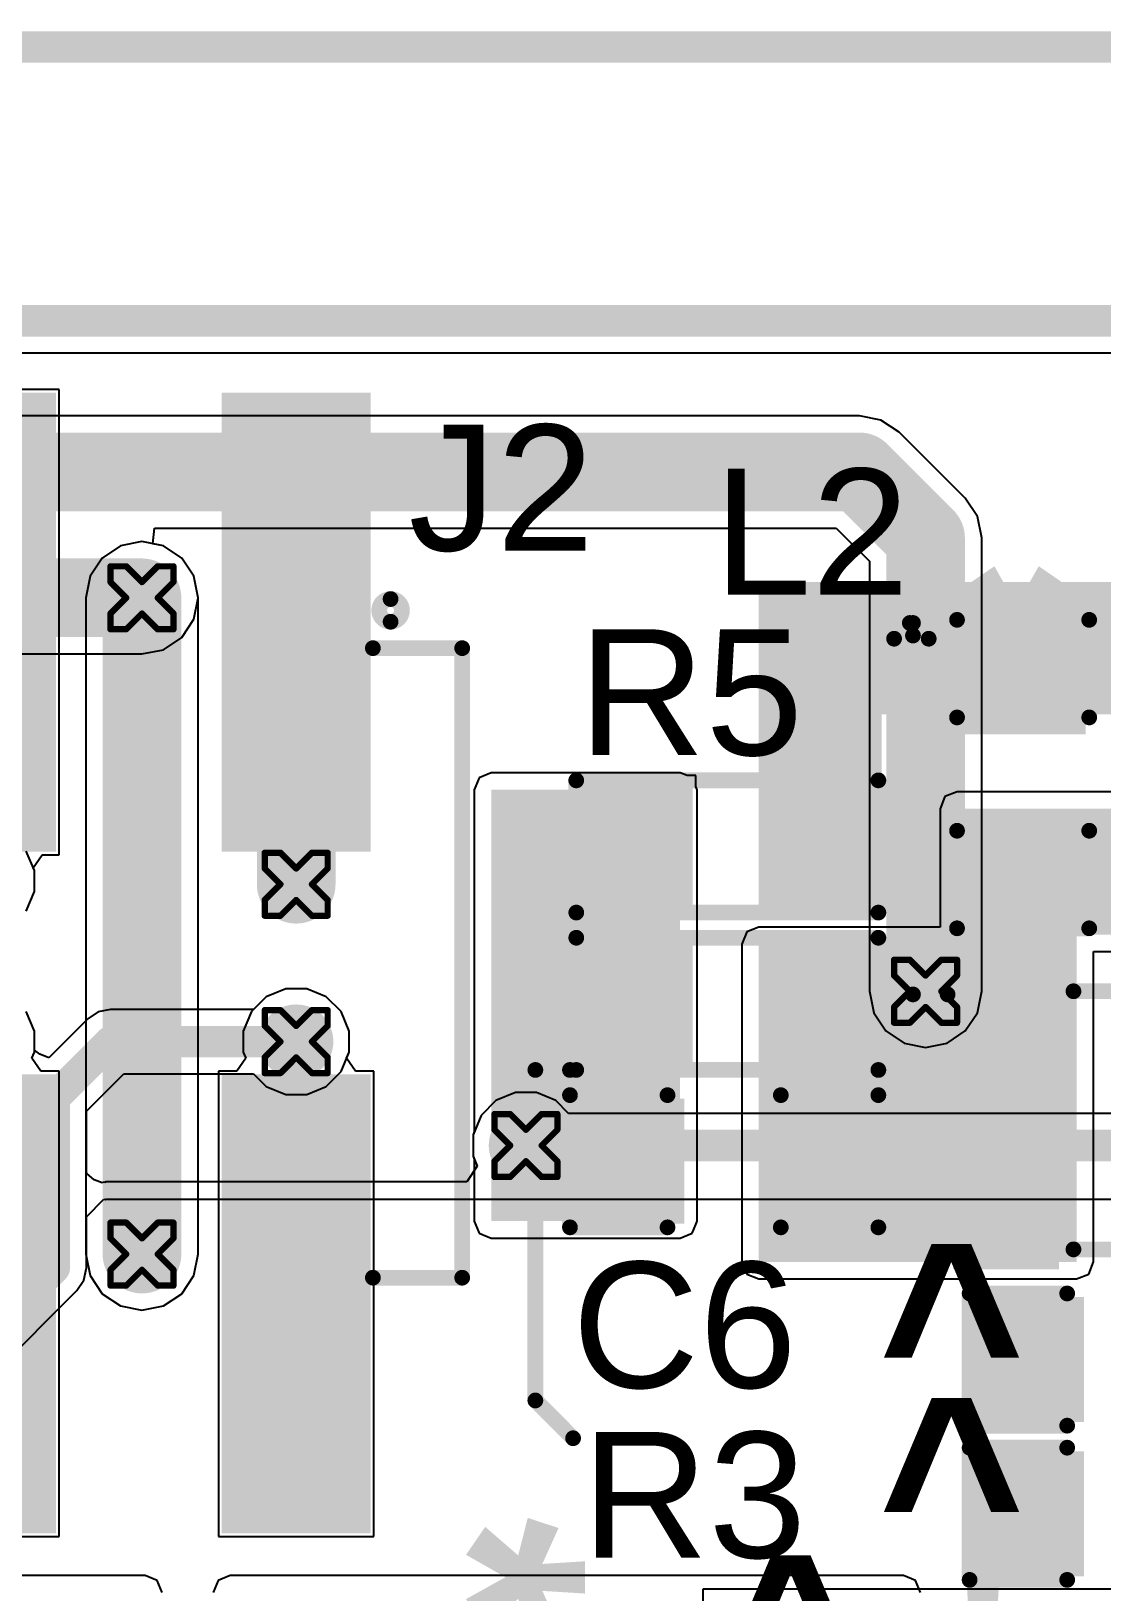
# Model space of a CAD drawing. Header units: inches. Extents: x -0.2 to 17.4, y -0.2 to 2.6.
# Drawn here: x 1.2138 to 1.554, y 0.9392 to 1.435 of the extents above; entities that cross this region are included whole.
import ezdxf

# ---------------------------------------------------------------- set-up
doc = ezdxf.new("R2010")
doc.units = ezdxf.units.IN
doc.header["$MEASUREMENT"] = 0
for name, color, linetype in [('Board_Outline', 216, 'Continuous'), ('Bottom Layer', 5, 'Continuous'), ('Dimensions', 6, 'Continuous'), ('Drill Drawing', 1, 'Continuous'), ('Top Layer', 1, 'Continuous'), ('Top Overlay', 2, 'Continuous'), ('Top Paste', 8, 'Continuous'), ('Top Solder', 216, 'Continuous'), ('Via Holes', 16, 'Continuous')]:
    doc.layers.add(name, color=color, linetype=linetype)
doc.styles.add('Arial', font='', dxfattribs={"height": 0.2})
doc.styles.add('Arial_Bold', font='', dxfattribs={"height": 0.2})
doc.styles.get('Arial').set_extended_font_data('Arial')
doc.styles.get('Arial_Bold').set_extended_font_data('Arial', bold=True)

# ---------------------------------------------------------------- blocks, each defined once
blk = doc.blocks.new('C192300_5')
at = {"layer": 'Top Layer'}
for points in [[(-0.17717, 0.16969), (-0.03937, 0.16969), (-0.03937, 0.13031), (-0.17717, 0.13031)], [(0.03937, 0.16969), (0.17717, 0.16969), (0.17717, 0.13031), (0.03937, 0.13031)], [(-0.17717, 0.06969), (-0.03937, 0.06969), (-0.03937, 0.03031), (-0.17717, 0.03031)], [(0.03937, 0.06969), (0.17717, 0.06969), (0.17717, 0.03031), (0.03937, 0.03031)], [(-0.17717, -0.03031), (-0.03937, -0.03031), (-0.03937, -0.06969), (-0.17717, -0.06969)], [(0.03937, -0.03031), (0.17717, -0.03031), (0.17717, -0.06969), (0.03937, -0.06969)], [(-0.17717, -0.13031), (-0.03937, -0.13031), (-0.03937, -0.16969), (-0.17717, -0.16969)], [(0.03937, -0.13031), (0.17717, -0.13031), (0.17717, -0.16969), (0.03937, -0.16969)]]:
    blk.add_hatch(color=1, dxfattribs=at).paths.add_polyline_path(points)
at = {"layer": 'Top Paste'}
for points in [[(-0.17717, 0.16969), (-0.03937, 0.16969), (-0.03937, 0.13031), (-0.17717, 0.13031)], [(0.03937, 0.16969), (0.17717, 0.16969), (0.17717, 0.13031), (0.03937, 0.13031)], [(-0.17717, 0.06969), (-0.03937, 0.06969), (-0.03937, 0.03031), (-0.17717, 0.03031)], [(0.03937, 0.06969), (0.17717, 0.06969), (0.17717, 0.03031), (0.03937, 0.03031)], [(-0.17717, -0.03031), (-0.03937, -0.03031), (-0.03937, -0.06969), (-0.17717, -0.06969)], [(0.03937, -0.03031), (0.17717, -0.03031), (0.17717, -0.06969), (0.03937, -0.06969)], [(-0.17717, -0.13031), (-0.03937, -0.13031), (-0.03937, -0.16969), (-0.17717, -0.16969)], [(0.03937, -0.13031), (0.17717, -0.13031), (0.17717, -0.16969), (0.03937, -0.16969)]]:
    blk.add_hatch(color=8, dxfattribs=at).paths.add_polyline_path(points)
at = {"layer": 'Top Solder'}
for points in [[(-0.18117, 0.17369), (-0.03537, 0.17369), (-0.03537, 0.12631), (-0.18117, 0.12631)], [(0.03537, 0.17369), (0.18117, 0.17369), (0.18117, 0.12631), (0.03537, 0.12631)], [(-0.18117, 0.07369), (-0.03537, 0.07369), (-0.03537, 0.02631), (-0.18117, 0.02631)], [(0.03537, 0.07369), (0.18117, 0.07369), (0.18117, 0.02631), (0.03537, 0.02631)], [(-0.18117, -0.02631), (-0.03537, -0.02631), (-0.03537, -0.07369), (-0.18117, -0.07369)], [(0.03537, -0.02631), (0.18117, -0.02631), (0.18117, -0.07369), (0.03537, -0.07369)], [(-0.18117, -0.12631), (-0.03537, -0.12631), (-0.03537, -0.17369), (-0.18117, -0.17369)], [(0.03537, -0.12631), (0.18117, -0.12631), (0.18117, -0.17369), (0.03537, -0.17369)]]:
    blk.add_hatch(color=216, dxfattribs=at).paths.add_polyline_path(points)
at = {"layer": 'Top Overlay', "const_width": 0.005}
for points in [[(0.1, 0.20275), (-0.1, 0.20275)], [(-0.1, 0.17437), (-0.1, 0.20275)], [(0.1, 0.17437), (0.1, 0.20275)], [(-0.1, -0.20275), (-0.1, -0.17437)], [(0.1, -0.20275), (0.1, -0.17437)], [(0.1, -0.20275), (-0.1, -0.20275)]]:
    blk.add_lwpolyline(points, dxfattribs=at)
at = {"layer": 'Top Overlay'}
for points, const_width in [([(-0.10125, 0.20275, 1), (-0.09875, 0.20275, 1)], 0.0025), ([(-0.10125, 0.20275, 1), (-0.09875, 0.20275, 1)], 0.0025), ([(0.09875, 0.20275, 1), (0.10125, 0.20275, 1)], 0.0025), ([(0.09875, 0.20275, 1), (0.10125, 0.20275, 1)], 0.0025), ([(-0.10839, 0.18, 1), (-0.11561, 0.18, 1)], 0.005), ([(-0.11686, 0.18, 1), (-0.11436, 0.18, 1)], 0.0025), ([(-0.10964, 0.18, 1), (-0.10714, 0.18, 1)], 0.0025), ([(-0.10125, 0.17437, 1), (-0.09875, 0.17437, 1)], 0.0025), ([(0.09875, 0.17437, 1), (0.10125, 0.17437, 1)], 0.0025), ([(-0.10125, -0.17437, 1), (-0.09875, -0.17437, 1)], 0.0025), ([(0.09875, -0.17437, 1), (0.10125, -0.17437, 1)], 0.0025), ([(-0.10125, -0.20275, 1), (-0.09875, -0.20275, 1)], 0.0025), ([(-0.10125, -0.20275, 1), (-0.09875, -0.20275, 1)], 0.0025), ([(0.09875, -0.20275, 1), (0.10125, -0.20275, 1)], 0.0025), ([(0.09875, -0.20275, 1), (0.10125, -0.20275, 1)], 0.0025)]:
    blk.add_lwpolyline(points, format="xyb", close=True, dxfattribs=dict(at, const_width=const_width))
blk = doc.blocks.new('RES_0603_46')
at = {"layer": 'Top Layer'}
for points in [[(-0.015, 0.0175), (-0.015, -0.0175), (-0.045, -0.0175), (-0.045, 0.0175)], [(0.045, 0.0175), (0.045, -0.0175), (0.015, -0.0175), (0.015, 0.0175)]]:
    blk.add_hatch(color=1, dxfattribs=at).paths.add_polyline_path(points)
at = {"layer": 'Top Paste'}
for points in [[(-0.015, 0.0175), (-0.015, -0.0175), (-0.045, -0.0175), (-0.045, 0.0175)], [(0.045, 0.0175), (0.045, -0.0175), (0.015, -0.0175), (0.015, 0.0175)]]:
    blk.add_hatch(color=8, dxfattribs=at).paths.add_polyline_path(points)
at = {"layer": 'Top Solder'}
for points in [[(-0.011, 0.0215), (-0.011, -0.0215), (-0.049, -0.0215), (-0.049, 0.0215)], [(0.049, 0.0215), (0.049, -0.0215), (0.011, -0.0215), (0.011, 0.0215)]]:
    blk.add_hatch(color=216, dxfattribs=at).paths.add_polyline_path(points)
at = {"layer": 'Top Overlay', "const_width": 0.005}
for points in [[(0.048, 0.021), (-0.048, 0.021)], [(-0.048, 0.021), (-0.048, -0.021)], [(0.048, 0.021), (0.048, -0.021)], [(0.048, -0.021), (-0.048, -0.021)]]:
    blk.add_lwpolyline(points, dxfattribs=at)
at = {"layer": 'Top Overlay', "const_width": 0.0025}
for points in [[(-0.04925, 0.021, 1), (-0.04675, 0.021, 1)], [(-0.04925, 0.021, 1), (-0.04675, 0.021, 1)], [(0.04675, 0.021, 1), (0.04925, 0.021, 1)], [(0.04675, 0.021, 1), (0.04925, 0.021, 1)], [(-0.04925, -0.021, 1), (-0.04675, -0.021, 1)], [(-0.04925, -0.021, 1), (-0.04675, -0.021, 1)], [(0.04675, -0.021, 1), (0.04925, -0.021, 1)], [(0.04675, -0.021, 1), (0.04925, -0.021, 1)]]:
    blk.add_lwpolyline(points, format="xyb", close=True, dxfattribs=at)
blk = doc.blocks.new('RES_0603_48')
at = {"layer": 'Top Layer'}
for points in [[(-0.015, 0.0175), (-0.015, -0.0175), (-0.045, -0.0175), (-0.045, 0.0175)], [(0.045, 0.0175), (0.045, -0.0175), (0.015, -0.0175), (0.015, 0.0175)]]:
    blk.add_hatch(color=1, dxfattribs=at).paths.add_polyline_path(points)
at = {"layer": 'Top Paste'}
for points in [[(-0.015, 0.0175), (-0.015, -0.0175), (-0.045, -0.0175), (-0.045, 0.0175)], [(0.045, 0.0175), (0.045, -0.0175), (0.015, -0.0175), (0.015, 0.0175)]]:
    blk.add_hatch(color=8, dxfattribs=at).paths.add_polyline_path(points)
at = {"layer": 'Top Solder'}
for points in [[(-0.011, 0.0215), (-0.011, -0.0215), (-0.049, -0.0215), (-0.049, 0.0215)], [(0.049, 0.0215), (0.049, -0.0215), (0.011, -0.0215), (0.011, 0.0215)]]:
    blk.add_hatch(color=216, dxfattribs=at).paths.add_polyline_path(points)
at = {"layer": 'Top Overlay', "const_width": 0.005}
for points in [[(-0.048, -0.021), (-0.048, 0.021)], [(-0.048, 0.021), (0.048, 0.021)], [(0.048, -0.021), (0.048, 0.021)], [(-0.048, -0.021), (0.048, -0.021)]]:
    blk.add_lwpolyline(points, dxfattribs=at)
at = {"layer": 'Top Overlay', "const_width": 0.0025}
for points in [[(-0.04925, 0.021, 1), (-0.04675, 0.021, 1)], [(-0.04925, 0.021, 1), (-0.04675, 0.021, 1)], [(0.04675, 0.021, 1), (0.04925, 0.021, 1)], [(0.04675, 0.021, 1), (0.04925, 0.021, 1)], [(-0.04925, -0.021, 1), (-0.04675, -0.021, 1)], [(-0.04925, -0.021, 1), (-0.04675, -0.021, 1)], [(0.04675, -0.021, 1), (0.04925, -0.021, 1)], [(0.04675, -0.021, 1), (0.04925, -0.021, 1)]]:
    blk.add_lwpolyline(points, format="xyb", close=True, dxfattribs=at)
blk = doc.blocks.new('IND_1008__2520_M_______70')
at = {"layer": 'Top Layer'}
for points in [[(-0.0502, 0.04331), (-0.02461, 0.04331), (-0.02461, -0.04331), (-0.0502, -0.04331)], [(0.02461, 0.04331), (0.0502, 0.04331), (0.0502, -0.04331), (0.02461, -0.04331)]]:
    blk.add_hatch(color=1, dxfattribs=at).paths.add_polyline_path(points)
at = {"layer": 'Top Paste'}
for points in [[(-0.0502, 0.04331), (-0.02461, 0.04331), (-0.02461, -0.04331), (-0.0502, -0.04331)], [(0.02461, 0.04331), (0.0502, 0.04331), (0.0502, -0.04331), (0.02461, -0.04331)]]:
    blk.add_hatch(color=8, dxfattribs=at).paths.add_polyline_path(points)
at = {"layer": 'Top Solder'}
for points in [[(-0.0542, 0.04731), (-0.02061, 0.04731), (-0.02061, -0.04731), (-0.0542, -0.04731)], [(0.02061, 0.04731), (0.0542, 0.04731), (0.0542, -0.04731), (0.02061, -0.04731)]]:
    blk.add_hatch(color=216, dxfattribs=at).paths.add_polyline_path(points)
at = {"layer": 'Top Overlay', "const_width": 0.005}
for points in [[(0.016, 0.041), (-0.016, 0.041)], [(0.016, -0.041), (-0.016, -0.041)]]:
    blk.add_lwpolyline(points, dxfattribs=at)
at = {"layer": 'Top Overlay', "const_width": 0.0025}
for points in [[(-0.01725, 0.041, 1), (-0.01475, 0.041, 1)], [(0.01475, 0.041, 1), (0.01725, 0.041, 1)], [(-0.01725, -0.041, 1), (-0.01475, -0.041, 1)], [(0.01475, -0.041, 1), (0.01725, -0.041, 1)]]:
    blk.add_lwpolyline(points, format="xyb", close=True, dxfattribs=at)
blk = doc.blocks.new('C___0603_114')
at = {"layer": 'Top Layer'}
for points in [[(-0.015, 0.0175), (-0.015, -0.0175), (-0.045, -0.0175), (-0.045, 0.0175)], [(0.045, 0.0175), (0.045, -0.0175), (0.015, -0.0175), (0.015, 0.0175)]]:
    blk.add_hatch(color=1, dxfattribs=at).paths.add_polyline_path(points)
at = {"layer": 'Top Paste'}
for points in [[(-0.015, 0.0175), (-0.015, -0.0175), (-0.045, -0.0175), (-0.045, 0.0175)], [(0.045, 0.0175), (0.045, -0.0175), (0.015, -0.0175), (0.015, 0.0175)]]:
    blk.add_hatch(color=8, dxfattribs=at).paths.add_polyline_path(points)
at = {"layer": 'Top Solder'}
for points in [[(-0.01264, 0.01986), (-0.01264, -0.01986), (-0.04736, -0.01986), (-0.04736, 0.01986)], [(0.04736, 0.01986), (0.04736, -0.01986), (0.01264, -0.01986), (0.01264, 0.01986)]]:
    blk.add_hatch(color=216, dxfattribs=at).paths.add_polyline_path(points)
at = {"layer": 'Top Overlay', "const_width": 0.005}
for points in [[(-0.018, 0.021), (-0.049, 0.021)], [(-0.049, -0.021), (-0.049, 0.021)], [(0.049, 0.021), (0.018, 0.021)], [(0.049, -0.021), (0.049, 0.021)], [(-0.018, -0.021), (-0.049, -0.021)], [(0.049, -0.021), (0.018, -0.021)]]:
    blk.add_lwpolyline(points, dxfattribs=at)
at = {"layer": 'Top Overlay', "const_width": 0.0025}
for points in [[(-0.05025, 0.021, 1), (-0.04775, 0.021, 1)], [(-0.05025, 0.021, 1), (-0.04775, 0.021, 1)], [(-0.01925, 0.021, 1), (-0.01675, 0.021, 1)], [(0.01675, 0.021, 1), (0.01925, 0.021, 1)], [(0.04775, 0.021, 1), (0.05025, 0.021, 1)], [(0.04775, 0.021, 1), (0.05025, 0.021, 1)], [(-0.05025, -0.021, 1), (-0.04775, -0.021, 1)], [(-0.05025, -0.021, 1), (-0.04775, -0.021, 1)], [(-0.01925, -0.021, 1), (-0.01675, -0.021, 1)], [(0.01675, -0.021, 1), (0.01925, -0.021, 1)], [(0.04775, -0.021, 1), (0.05025, -0.021, 1)], [(0.04775, -0.021, 1), (0.05025, -0.021, 1)]]:
    blk.add_lwpolyline(points, format="xyb", close=True, dxfattribs=at)
blk = doc.blocks.new('C___0603_116')
at = {"layer": 'Top Layer'}
for points in [[(-0.015, 0.0175), (-0.015, -0.0175), (-0.045, -0.0175), (-0.045, 0.0175)], [(0.045, 0.0175), (0.045, -0.0175), (0.015, -0.0175), (0.015, 0.0175)]]:
    blk.add_hatch(color=1, dxfattribs=at).paths.add_polyline_path(points)
at = {"layer": 'Top Paste'}
for points in [[(-0.015, 0.0175), (-0.015, -0.0175), (-0.045, -0.0175), (-0.045, 0.0175)], [(0.045, 0.0175), (0.045, -0.0175), (0.015, -0.0175), (0.015, 0.0175)]]:
    blk.add_hatch(color=8, dxfattribs=at).paths.add_polyline_path(points)
at = {"layer": 'Top Solder'}
for points in [[(-0.01264, 0.01986), (-0.01264, -0.01986), (-0.04736, -0.01986), (-0.04736, 0.01986)], [(0.04736, 0.01986), (0.04736, -0.01986), (0.01264, -0.01986), (0.01264, 0.01986)]]:
    blk.add_hatch(color=216, dxfattribs=at).paths.add_polyline_path(points)
at = {"layer": 'Top Overlay', "const_width": 0.005}
for points in [[(-0.049, 0.021), (-0.018, 0.021)], [(-0.049, -0.021), (-0.049, 0.021)], [(0.018, 0.021), (0.049, 0.021)], [(0.049, -0.021), (0.049, 0.021)], [(-0.049, -0.021), (-0.018, -0.021)], [(0.018, -0.021), (0.049, -0.021)]]:
    blk.add_lwpolyline(points, dxfattribs=at)
at = {"layer": 'Top Overlay', "const_width": 0.0025}
for points in [[(-0.05025, 0.021, 1), (-0.04775, 0.021, 1)], [(-0.05025, 0.021, 1), (-0.04775, 0.021, 1)], [(-0.01925, 0.021, 1), (-0.01675, 0.021, 1)], [(0.01675, 0.021, 1), (0.01925, 0.021, 1)], [(0.04775, 0.021, 1), (0.05025, 0.021, 1)], [(0.04775, 0.021, 1), (0.05025, 0.021, 1)], [(-0.05025, -0.021, 1), (-0.04775, -0.021, 1)], [(-0.05025, -0.021, 1), (-0.04775, -0.021, 1)], [(-0.01925, -0.021, 1), (-0.01675, -0.021, 1)], [(0.01675, -0.021, 1), (0.01925, -0.021, 1)], [(0.04775, -0.021, 1), (0.05025, -0.021, 1)], [(0.04775, -0.021, 1), (0.05025, -0.021, 1)]]:
    blk.add_lwpolyline(points, format="xyb", close=True, dxfattribs=at)
blk = doc.blocks.new('C___0603_120')
at = {"layer": 'Top Layer'}
for points in [[(-0.015, 0.0175), (-0.015, -0.0175), (-0.045, -0.0175), (-0.045, 0.0175)], [(0.045, 0.0175), (0.045, -0.0175), (0.015, -0.0175), (0.015, 0.0175)]]:
    blk.add_hatch(color=1, dxfattribs=at).paths.add_polyline_path(points)
at = {"layer": 'Top Paste'}
for points in [[(-0.015, 0.0175), (-0.015, -0.0175), (-0.045, -0.0175), (-0.045, 0.0175)], [(0.045, 0.0175), (0.045, -0.0175), (0.015, -0.0175), (0.015, 0.0175)]]:
    blk.add_hatch(color=8, dxfattribs=at).paths.add_polyline_path(points)
at = {"layer": 'Top Solder'}
for points in [[(-0.01264, 0.01986), (-0.01264, -0.01986), (-0.04736, -0.01986), (-0.04736, 0.01986)], [(0.04736, 0.01986), (0.04736, -0.01986), (0.01264, -0.01986), (0.01264, 0.01986)]]:
    blk.add_hatch(color=216, dxfattribs=at).paths.add_polyline_path(points)
at = {"layer": 'Top Overlay', "const_width": 0.005}
for points in [[(-0.049, 0.021), (-0.018, 0.021)], [(-0.049, -0.021), (-0.049, 0.021)], [(0.018, 0.021), (0.049, 0.021)], [(0.049, -0.021), (0.049, 0.021)], [(-0.049, -0.021), (-0.018, -0.021)], [(0.018, -0.021), (0.049, -0.021)]]:
    blk.add_lwpolyline(points, dxfattribs=at)
at = {"layer": 'Top Overlay', "const_width": 0.0025}
for points in [[(-0.05025, 0.021, 1), (-0.04775, 0.021, 1)], [(-0.05025, 0.021, 1), (-0.04775, 0.021, 1)], [(-0.01925, 0.021, 1), (-0.01675, 0.021, 1)], [(0.01675, 0.021, 1), (0.01925, 0.021, 1)], [(0.04775, 0.021, 1), (0.05025, 0.021, 1)], [(0.04775, 0.021, 1), (0.05025, 0.021, 1)], [(-0.05025, -0.021, 1), (-0.04775, -0.021, 1)], [(-0.05025, -0.021, 1), (-0.04775, -0.021, 1)], [(-0.01925, -0.021, 1), (-0.01675, -0.021, 1)], [(0.01675, -0.021, 1), (0.01925, -0.021, 1)], [(0.04775, -0.021, 1), (0.05025, -0.021, 1)], [(0.04775, -0.021, 1), (0.05025, -0.021, 1)]]:
    blk.add_lwpolyline(points, format="xyb", close=True, dxfattribs=at)
blk = doc.blocks.new('C___0603_121')
at = {"layer": 'Top Layer'}
for points in [[(-0.015, 0.0175), (-0.015, -0.0175), (-0.045, -0.0175), (-0.045, 0.0175)], [(0.045, 0.0175), (0.045, -0.0175), (0.015, -0.0175), (0.015, 0.0175)]]:
    blk.add_hatch(color=1, dxfattribs=at).paths.add_polyline_path(points)
at = {"layer": 'Top Paste'}
for points in [[(-0.015, 0.0175), (-0.015, -0.0175), (-0.045, -0.0175), (-0.045, 0.0175)], [(0.045, 0.0175), (0.045, -0.0175), (0.015, -0.0175), (0.015, 0.0175)]]:
    blk.add_hatch(color=8, dxfattribs=at).paths.add_polyline_path(points)
at = {"layer": 'Top Solder'}
for points in [[(-0.01264, 0.01986), (-0.01264, -0.01986), (-0.04736, -0.01986), (-0.04736, 0.01986)], [(0.04736, 0.01986), (0.04736, -0.01986), (0.01264, -0.01986), (0.01264, 0.01986)]]:
    blk.add_hatch(color=216, dxfattribs=at).paths.add_polyline_path(points)
at = {"layer": 'Top Overlay', "const_width": 0.005}
for points in [[(-0.049, 0.021), (-0.018, 0.021)], [(-0.049, -0.021), (-0.049, 0.021)], [(0.018, 0.021), (0.049, 0.021)], [(0.049, -0.021), (0.049, 0.021)], [(-0.049, -0.021), (-0.018, -0.021)], [(0.018, -0.021), (0.049, -0.021)]]:
    blk.add_lwpolyline(points, dxfattribs=at)
at = {"layer": 'Top Overlay', "const_width": 0.0025}
for points in [[(-0.05025, 0.021, 1), (-0.04775, 0.021, 1)], [(-0.05025, 0.021, 1), (-0.04775, 0.021, 1)], [(-0.01925, 0.021, 1), (-0.01675, 0.021, 1)], [(0.01675, 0.021, 1), (0.01925, 0.021, 1)], [(0.04775, 0.021, 1), (0.05025, 0.021, 1)], [(0.04775, 0.021, 1), (0.05025, 0.021, 1)], [(-0.05025, -0.021, 1), (-0.04775, -0.021, 1)], [(-0.05025, -0.021, 1), (-0.04775, -0.021, 1)], [(-0.01925, -0.021, 1), (-0.01675, -0.021, 1)], [(0.01675, -0.021, 1), (0.01925, -0.021, 1)], [(0.04775, -0.021, 1), (0.05025, -0.021, 1)], [(0.04775, -0.021, 1), (0.05025, -0.021, 1)]]:
    blk.add_lwpolyline(points, format="xyb", close=True, dxfattribs=at)

msp = doc.modelspace()

# ---------------------------------------------------------------- hatches: boundary and pattern name
at = {"layer": 'Bottom Layer'}
h = msp.add_hatch(color=5, dxfattribs=at)
edge = h.paths.add_edge_path()
edge.add_arc((1.249, 1.255), 0.01181, 0, 360)
h = msp.add_hatch(color=5, dxfattribs=at)
edge = h.paths.add_edge_path()
edge.add_arc((1.298, 1.164), 0.01181, 0, 360)
h = msp.add_hatch(color=5, dxfattribs=at)
edge = h.paths.add_edge_path()
edge.add_arc((1.498, 1.13), 0.01181, 0, 360)
h = msp.add_hatch(color=5, dxfattribs=at)
edge = h.paths.add_edge_path()
edge.add_arc((1.298, 1.114), 0.01181, 0, 360)
h = msp.add_hatch(color=5, dxfattribs=at)
edge = h.paths.add_edge_path()
edge.add_arc((1.371, 1.081), 0.01181, 0, 360)
h = msp.add_hatch(color=5, dxfattribs=at)
edge = h.paths.add_edge_path()
edge.add_arc((1.249, 1.0465), 0.01181, 0, 360)
at = {"layer": 'Top Layer'}
h = msp.add_hatch(color=1, dxfattribs=at)
edge = h.paths.add_edge_path()
edge.add_arc((1.249, 1.255), 0.01181, 0, 360)
for points in [[(1.445, 1.218), (1.661, 1.218), (1.661, 1.26), (1.445, 1.26)], [(1.445, 1.154), (1.484, 1.154), (1.484, 1.243), (1.445, 1.243)], [(1.42, 1.057), (1.42, 1.194), (1.36, 1.194), (1.36, 1.057)], [(1.508, 1.148), (1.605, 1.148), (1.605, 1.188), (1.508, 1.188)], [(1.508, 1.044), (1.546, 1.044), (1.546, 1.188), (1.508, 1.188)], [(1.445, 1.044), (1.546, 1.044), (1.546, 1.145), (1.445, 1.145)]]:
    msp.add_hatch(color=1, dxfattribs=at).paths.add_polyline_path(points)
h = msp.add_hatch(color=1, dxfattribs=at)
edge = h.paths.add_edge_path()
edge.add_arc((1.298, 1.164), 0.01181, 0, 360)
h = msp.add_hatch(color=1, dxfattribs=at)
edge = h.paths.add_edge_path()
edge.add_arc((1.498, 1.13), 0.01181, 0, 360)
h = msp.add_hatch(color=1, dxfattribs=at)
edge = h.paths.add_edge_path()
edge.add_arc((1.298, 1.114), 0.01181, 0, 360)
h = msp.add_hatch(color=1, dxfattribs=at)
edge = h.paths.add_edge_path()
edge.add_arc((1.371, 1.081), 0.01181, 0, 360)
h = msp.add_hatch(color=1, dxfattribs=at)
edge = h.paths.add_edge_path()
edge.add_arc((1.249, 1.0465), 0.01181, 0, 360)
at = {"layer": 'Via Holes'}
h = msp.add_hatch(color=7, dxfattribs=at)
edge = h.paths.add_edge_path()
edge.add_arc((1.249, 1.255), 0.00591, 0, 360)
h = msp.add_hatch(color=7, dxfattribs=at)
edge = h.paths.add_edge_path()
edge.add_arc((1.298, 1.164), 0.00591, 0, 360)
h = msp.add_hatch(color=7, dxfattribs=at)
edge = h.paths.add_edge_path()
edge.add_arc((1.498, 1.13), 0.00591, 0, 360)
h = msp.add_hatch(color=7, dxfattribs=at)
edge = h.paths.add_edge_path()
edge.add_arc((1.298, 1.114), 0.00591, 0, 360)
h = msp.add_hatch(color=7, dxfattribs=at)
edge = h.paths.add_edge_path()
edge.add_arc((1.371, 1.081), 0.00591, 0, 360)
h = msp.add_hatch(color=7, dxfattribs=at)
edge = h.paths.add_edge_path()
edge.add_arc((1.249, 1.0465), 0.00591, 0, 360)

# ---------------------------------------------------------------- linework, layer by layer
at = {"layer": 'Board_Outline', "const_width": 0.01}
msp.add_lwpolyline([(-0.057, 1.343), (1.986, 1.343)], dxfattribs=at)
at = {"layer": 'Bottom Layer'}
for p, q in [((-0.0468, 1.3328), (1.89207, 1.3328)), ((1.477, 1.31284), (0.609, 1.31284)), ((1.48383, 1.31148), (1.477, 1.31284)), ((1.48962, 1.30762), (1.48383, 1.31148)), ((1.51062, 1.28662), (1.48962, 1.30762)), ((1.51448, 1.28083), (1.51062, 1.28662)), ((1.51062, 1.28662), (1.51062, 1.28662)), ((1.51584, 1.274), (1.51448, 1.28083)), ((1.25245, 1.27216), (1.25294, 1.27716)), ((1.25294, 1.27716), (1.46961, 1.27716)), ((1.46961, 1.27716), (1.48016, 1.26661)), ((1.25583, 1.27148), (1.25245, 1.27216)), ((1.26162, 1.26762), (1.25583, 1.27148)), ((1.51584, 1.13), (1.51584, 1.274)), ((1.26548, 1.26183), (1.26162, 1.26762)), ((1.48016, 1.26661), (1.48016, 1.13)), ((1.26684, 1.255), (1.26548, 1.26183)), ((1.26548, 1.24817), (1.26684, 1.255)), ((1.26162, 1.24238), (1.26548, 1.24817)), ((1.25583, 1.23852), (1.26162, 1.24238)), ((1.14878, 1.23716), (1.249, 1.23716)), ((1.249, 1.23716), (1.25583, 1.23852)), ((1.21481, 1.16834), (1.21225, 1.17452)), ((1.21481, 1.16166), (1.21481, 1.16834)), ((1.21225, 1.15548), (1.21481, 1.16166)), ((1.29466, 1.13081), (1.28848, 1.12825)), ((1.30134, 1.13081), (1.29466, 1.13081)), ((1.30752, 1.12825), (1.30134, 1.13081)), ((1.28848, 1.12825), (1.28442, 1.1242)), ((1.31225, 1.12352), (1.30752, 1.12825)), ((1.48016, 1.13), (1.48152, 1.12317)), ((1.51448, 1.12317), (1.51584, 1.13)), ((1.21481, 1.11734), (1.21225, 1.12352)), ((1.23179, 1.12121), (1.21943, 1.10885)), ((1.2351, 1.12342), (1.23179, 1.12121)), ((1.239, 1.1242), (1.2351, 1.12342)), ((1.28442, 1.1242), (1.239, 1.1242)), ((1.31481, 1.11734), (1.31225, 1.12352)), ((1.48152, 1.12317), (1.48538, 1.11738)), ((1.51062, 1.11738), (1.51448, 1.12317)), ((1.21481, 1.1113), (1.21481, 1.11734)), ((1.31481, 1.11066), (1.31481, 1.11734)), ((1.48538, 1.11738), (1.49117, 1.11352)), ((1.50483, 1.11352), (1.51062, 1.11738)), ((1.21651, 1.10999), (1.21481, 1.1113)), ((1.31225, 1.10448), (1.31481, 1.11066)), ((1.49117, 1.11352), (1.498, 1.11216)), ((1.498, 1.11216), (1.50483, 1.11352)), ((1.21943, 1.10885), (1.21651, 1.10999)), ((1.23134, 1.09192), (1.24322, 1.1038)), ((1.24322, 1.1038), (1.28442, 1.1038)), ((1.28442, 1.1038), (1.28848, 1.09975)), ((1.30752, 1.09975), (1.31225, 1.10448)), ((1.28848, 1.09975), (1.29466, 1.09719)), ((1.29466, 1.09719), (1.30134, 1.09719)), ((1.30134, 1.09719), (1.30752, 1.09975)), ((1.36766, 1.09781), (1.36148, 1.09525)), ((1.37434, 1.09781), (1.36766, 1.09781)), ((1.38052, 1.09525), (1.37434, 1.09781)), ((1.23134, 1.07243), (1.23134, 1.09192)), ((1.36148, 1.09525), (1.35675, 1.09052)), ((1.38458, 1.0912), (1.38052, 1.09525)), ((1.64526, 1.0912), (1.38458, 1.0912)), ((1.35675, 1.09052), (1.35419, 1.08434)), ((1.35419, 1.08434), (1.35419, 1.07766)), ((1.35419, 1.07766), (1.35553, 1.07441)), ((1.23149, 1.07212), (1.23134, 1.07243)), ((1.23385, 1.07011), (1.23149, 1.07212)), ((1.35553, 1.07441), (1.35228, 1.06941)), ((1.23633, 1.06909), (1.23385, 1.07011)), ((1.23692, 1.06933), (1.23633, 1.06909)), ((1.23719, 1.06922), (1.23692, 1.06933)), ((1.23765, 1.06941), (1.23719, 1.06922)), ((1.35228, 1.06941), (1.23765, 1.06941)), ((1.23134, 1.05834), (1.23692, 1.06392)), ((1.23692, 1.06392), (1.23739, 1.06383)), ((1.23739, 1.06383), (1.23765, 1.064)), ((1.23765, 1.064), (1.66892, 1.064)), ((1.23134, 1.04214), (1.23134, 1.05834)), ((1.23056, 1.03824), (1.23134, 1.04214)), ((1.22835, 1.03493), (1.23056, 1.03824)), ((1.18742, 0.994), (1.22835, 1.03493)), ((1.853, 0.94), (1.42727, 0.94)), ((1.42727, 0.94), (1.42727, 0.93459))]:
    msp.add_line(p, q, dxfattribs=at)
for points, const_width in [([(0.921, 1.295), (1.477, 1.295)], 0.025), ([(1.477, 1.295), (1.498, 1.274)], 0.025), ([(1.498, 1.13), (1.498, 1.274)], 0.025), ([(0.962, 1.255), (1.249, 1.255)], 0.025), ([(1.22114, 1.09614), (1.239, 1.114)], 0.01), ([(1.239, 1.114), (1.298, 1.114)], 0.01), ([(1.22114, 1.04214), (1.22114, 1.09614)], 0.01), ([(1.371, 1.081), (1.64948, 1.081)], 0.01), ([(1.18021, 1.00121), (1.22114, 1.04214)], 0.01)]:
    msp.add_lwpolyline(points, dxfattribs=dict(at, const_width=const_width))
for points, const_width in [([(1.47075, 1.295, 1), (1.48325, 1.295, 1)], 0.0125), ([(1.47075, 1.295, 1), (1.48325, 1.295, 1)], 0.0125), ([(1.49175, 1.274, 1), (1.50425, 1.274, 1)], 0.0125), ([(1.49175, 1.274, 1), (1.50425, 1.274, 1)], 0.0125), ([(1.24275, 1.255, 1), (1.25525, 1.255, 1)], 0.0125), ([(1.49175, 1.13, 1), (1.50425, 1.13, 1)], 0.0125), ([(1.2365, 1.114, 1), (1.2415, 1.114, 1)], 0.005), ([(1.2365, 1.114, 1), (1.2415, 1.114, 1)], 0.005), ([(1.2955, 1.114, 1), (1.3005, 1.114, 1)], 0.005), ([(1.21864, 1.09614, 1), (1.22364, 1.09614, 1)], 0.005), ([(1.21864, 1.09614, 1), (1.22364, 1.09614, 1)], 0.005), ([(1.3685, 1.081, 1), (1.3735, 1.081, 1)], 0.005), ([(1.21864, 1.04214, 1), (1.22364, 1.04214, 1)], 0.005), ([(1.21864, 1.04214, 1), (1.22364, 1.04214, 1)], 0.005)]:
    msp.add_lwpolyline(points, format="xyb", close=True, dxfattribs=dict(at, const_width=const_width))
at = {"layer": 'Dimensions', "const_width": 0.01}
msp.add_lwpolyline([(1.15444, 1.43), (1.986, 1.43)], dxfattribs=at)
at = {"layer": 'Drill Drawing', "const_width": 0.002}
for points in [[(1.239, 1.26), (1.239, 1.265)], [(1.239, 1.265), (1.244, 1.265)], [(1.244, 1.265), (1.249, 1.26)], [(1.249, 1.26), (1.254, 1.265)], [(1.254, 1.265), (1.259, 1.265)], [(1.259, 1.26), (1.259, 1.265)], [(1.239, 1.26), (1.244, 1.255)], [(1.254, 1.255), (1.259, 1.26)], [(1.239, 1.25), (1.244, 1.255)], [(1.254, 1.255), (1.259, 1.25)], [(1.239, 1.245), (1.239, 1.25)], [(1.244, 1.245), (1.249, 1.25)], [(1.249, 1.25), (1.254, 1.245)], [(1.259, 1.245), (1.259, 1.25)], [(1.239, 1.245), (1.244, 1.245)], [(1.254, 1.245), (1.259, 1.245)], [(1.288, 1.169), (1.288, 1.174)], [(1.288, 1.174), (1.293, 1.174)], [(1.293, 1.174), (1.298, 1.169)], [(1.298, 1.169), (1.303, 1.174)], [(1.303, 1.174), (1.308, 1.174)], [(1.308, 1.169), (1.308, 1.174)], [(1.288, 1.169), (1.293, 1.164)], [(1.303, 1.164), (1.308, 1.169)], [(1.288, 1.159), (1.293, 1.164)], [(1.303, 1.164), (1.308, 1.159)], [(1.288, 1.154), (1.288, 1.159)], [(1.293, 1.154), (1.298, 1.159)], [(1.298, 1.159), (1.303, 1.154)], [(1.308, 1.154), (1.308, 1.159)], [(1.288, 1.154), (1.293, 1.154)], [(1.303, 1.154), (1.308, 1.154)], [(1.488, 1.135), (1.488, 1.14)], [(1.488, 1.14), (1.493, 1.14)], [(1.493, 1.14), (1.498, 1.135)], [(1.498, 1.135), (1.503, 1.14)], [(1.503, 1.14), (1.508, 1.14)], [(1.508, 1.135), (1.508, 1.14)], [(1.488, 1.135), (1.493, 1.13)], [(1.503, 1.13), (1.508, 1.135)], [(1.488, 1.125), (1.493, 1.13)], [(1.503, 1.13), (1.508, 1.125)], [(1.488, 1.12), (1.488, 1.125)], [(1.493, 1.12), (1.498, 1.125)], [(1.498, 1.125), (1.503, 1.12)], [(1.508, 1.12), (1.508, 1.125)], [(1.288, 1.119), (1.288, 1.124)], [(1.288, 1.124), (1.293, 1.124)], [(1.293, 1.124), (1.298, 1.119)], [(1.298, 1.119), (1.303, 1.124)], [(1.303, 1.124), (1.308, 1.124)], [(1.308, 1.119), (1.308, 1.124)], [(1.488, 1.12), (1.493, 1.12)], [(1.503, 1.12), (1.508, 1.12)], [(1.288, 1.119), (1.293, 1.114)], [(1.303, 1.114), (1.308, 1.119)], [(1.288, 1.109), (1.293, 1.114)], [(1.303, 1.114), (1.308, 1.109)], [(1.288, 1.104), (1.288, 1.109)], [(1.293, 1.104), (1.298, 1.109)], [(1.298, 1.109), (1.303, 1.104)], [(1.308, 1.104), (1.308, 1.109)], [(1.288, 1.104), (1.293, 1.104)], [(1.303, 1.104), (1.308, 1.104)], [(1.361, 1.086), (1.361, 1.091)], [(1.361, 1.091), (1.366, 1.091)], [(1.366, 1.091), (1.371, 1.086)], [(1.371, 1.086), (1.376, 1.091)], [(1.376, 1.091), (1.381, 1.091)], [(1.381, 1.086), (1.381, 1.091)], [(1.361, 1.086), (1.366, 1.081)], [(1.376, 1.081), (1.381, 1.086)], [(1.361, 1.076), (1.366, 1.081)], [(1.376, 1.081), (1.381, 1.076)], [(1.361, 1.071), (1.361, 1.076)], [(1.366, 1.071), (1.371, 1.076)], [(1.371, 1.076), (1.376, 1.071)], [(1.381, 1.071), (1.381, 1.076)], [(1.361, 1.071), (1.366, 1.071)], [(1.376, 1.071), (1.381, 1.071)], [(1.239, 1.0515), (1.239, 1.0565)], [(1.239, 1.0565), (1.244, 1.0565)], [(1.244, 1.0565), (1.249, 1.0515)], [(1.249, 1.0515), (1.254, 1.0565)], [(1.254, 1.0565), (1.259, 1.0565)], [(1.259, 1.0515), (1.259, 1.0565)], [(1.239, 1.0515), (1.244, 1.0465)], [(1.254, 1.0465), (1.259, 1.0515)], [(1.239, 1.0415), (1.244, 1.0465)], [(1.254, 1.0465), (1.259, 1.0415)], [(1.239, 1.0365), (1.239, 1.0415)], [(1.244, 1.0365), (1.249, 1.0415)], [(1.249, 1.0415), (1.254, 1.0365)], [(1.259, 1.0365), (1.259, 1.0415)], [(1.239, 1.0365), (1.244, 1.0365)], [(1.254, 1.0365), (1.259, 1.0365)]]:
    msp.add_lwpolyline(points, dxfattribs=at)
at = {"layer": 'Drill Drawing', "const_width": 0.001}
for points in [[(1.2385, 1.265, 1), (1.2395, 1.265, 1)], [(1.2385, 1.265, 1), (1.2395, 1.265, 1)], [(1.2435, 1.265, 1), (1.2445, 1.265, 1)], [(1.2435, 1.265, 1), (1.2445, 1.265, 1)], [(1.2535, 1.265, 1), (1.2545, 1.265, 1)], [(1.2535, 1.265, 1), (1.2545, 1.265, 1)], [(1.2585, 1.265, 1), (1.2595, 1.265, 1)], [(1.2585, 1.265, 1), (1.2595, 1.265, 1)], [(1.2385, 1.26, 1), (1.2395, 1.26, 1)], [(1.2385, 1.26, 1), (1.2395, 1.26, 1)], [(1.2485, 1.26, 1), (1.2495, 1.26, 1)], [(1.2485, 1.26, 1), (1.2495, 1.26, 1)], [(1.2585, 1.26, 1), (1.2595, 1.26, 1)], [(1.2585, 1.26, 1), (1.2595, 1.26, 1)], [(1.2435, 1.255, 1), (1.2445, 1.255, 1)], [(1.2435, 1.255, 1), (1.2445, 1.255, 1)], [(1.2535, 1.255, 1), (1.2545, 1.255, 1)], [(1.2535, 1.255, 1), (1.2545, 1.255, 1)], [(1.2385, 1.25, 1), (1.2395, 1.25, 1)], [(1.2385, 1.25, 1), (1.2395, 1.25, 1)], [(1.2485, 1.25, 1), (1.2495, 1.25, 1)], [(1.2485, 1.25, 1), (1.2495, 1.25, 1)], [(1.2585, 1.25, 1), (1.2595, 1.25, 1)], [(1.2585, 1.25, 1), (1.2595, 1.25, 1)], [(1.2385, 1.245, 1), (1.2395, 1.245, 1)], [(1.2385, 1.245, 1), (1.2395, 1.245, 1)], [(1.2435, 1.245, 1), (1.2445, 1.245, 1)], [(1.2435, 1.245, 1), (1.2445, 1.245, 1)], [(1.2535, 1.245, 1), (1.2545, 1.245, 1)], [(1.2535, 1.245, 1), (1.2545, 1.245, 1)], [(1.2585, 1.245, 1), (1.2595, 1.245, 1)], [(1.2585, 1.245, 1), (1.2595, 1.245, 1)], [(1.2875, 1.174, 1), (1.2885, 1.174, 1)], [(1.2875, 1.174, 1), (1.2885, 1.174, 1)], [(1.2925, 1.174, 1), (1.2935, 1.174, 1)], [(1.2925, 1.174, 1), (1.2935, 1.174, 1)], [(1.3025, 1.174, 1), (1.3035, 1.174, 1)], [(1.3025, 1.174, 1), (1.3035, 1.174, 1)], [(1.3075, 1.174, 1), (1.3085, 1.174, 1)], [(1.3075, 1.174, 1), (1.3085, 1.174, 1)], [(1.2875, 1.169, 1), (1.2885, 1.169, 1)], [(1.2875, 1.169, 1), (1.2885, 1.169, 1)], [(1.2975, 1.169, 1), (1.2985, 1.169, 1)], [(1.2975, 1.169, 1), (1.2985, 1.169, 1)], [(1.3075, 1.169, 1), (1.3085, 1.169, 1)], [(1.3075, 1.169, 1), (1.3085, 1.169, 1)], [(1.2925, 1.164, 1), (1.2935, 1.164, 1)], [(1.2925, 1.164, 1), (1.2935, 1.164, 1)], [(1.3025, 1.164, 1), (1.3035, 1.164, 1)], [(1.3025, 1.164, 1), (1.3035, 1.164, 1)], [(1.2875, 1.159, 1), (1.2885, 1.159, 1)], [(1.2875, 1.159, 1), (1.2885, 1.159, 1)], [(1.2975, 1.159, 1), (1.2985, 1.159, 1)], [(1.2975, 1.159, 1), (1.2985, 1.159, 1)], [(1.3075, 1.159, 1), (1.3085, 1.159, 1)], [(1.3075, 1.159, 1), (1.3085, 1.159, 1)], [(1.2875, 1.154, 1), (1.2885, 1.154, 1)], [(1.2875, 1.154, 1), (1.2885, 1.154, 1)], [(1.2925, 1.154, 1), (1.2935, 1.154, 1)], [(1.2925, 1.154, 1), (1.2935, 1.154, 1)], [(1.3025, 1.154, 1), (1.3035, 1.154, 1)], [(1.3025, 1.154, 1), (1.3035, 1.154, 1)], [(1.3075, 1.154, 1), (1.3085, 1.154, 1)], [(1.3075, 1.154, 1), (1.3085, 1.154, 1)], [(1.4875, 1.14, 1), (1.4885, 1.14, 1)], [(1.4875, 1.14, 1), (1.4885, 1.14, 1)], [(1.4925, 1.14, 1), (1.4935, 1.14, 1)], [(1.4925, 1.14, 1), (1.4935, 1.14, 1)], [(1.5025, 1.14, 1), (1.5035, 1.14, 1)], [(1.5025, 1.14, 1), (1.5035, 1.14, 1)], [(1.5075, 1.14, 1), (1.5085, 1.14, 1)], [(1.5075, 1.14, 1), (1.5085, 1.14, 1)], [(1.4875, 1.135, 1), (1.4885, 1.135, 1)], [(1.4875, 1.135, 1), (1.4885, 1.135, 1)], [(1.4975, 1.135, 1), (1.4985, 1.135, 1)], [(1.4975, 1.135, 1), (1.4985, 1.135, 1)], [(1.5075, 1.135, 1), (1.5085, 1.135, 1)], [(1.5075, 1.135, 1), (1.5085, 1.135, 1)], [(1.4925, 1.13, 1), (1.4935, 1.13, 1)], [(1.4925, 1.13, 1), (1.4935, 1.13, 1)], [(1.5025, 1.13, 1), (1.5035, 1.13, 1)], [(1.5025, 1.13, 1), (1.5035, 1.13, 1)], [(1.4875, 1.125, 1), (1.4885, 1.125, 1)], [(1.4875, 1.125, 1), (1.4885, 1.125, 1)], [(1.4975, 1.125, 1), (1.4985, 1.125, 1)], [(1.4975, 1.125, 1), (1.4985, 1.125, 1)], [(1.5075, 1.125, 1), (1.5085, 1.125, 1)], [(1.5075, 1.125, 1), (1.5085, 1.125, 1)], [(1.2875, 1.124, 1), (1.2885, 1.124, 1)], [(1.2875, 1.124, 1), (1.2885, 1.124, 1)], [(1.2925, 1.124, 1), (1.2935, 1.124, 1)], [(1.2925, 1.124, 1), (1.2935, 1.124, 1)], [(1.3025, 1.124, 1), (1.3035, 1.124, 1)], [(1.3025, 1.124, 1), (1.3035, 1.124, 1)], [(1.3075, 1.124, 1), (1.3085, 1.124, 1)], [(1.3075, 1.124, 1), (1.3085, 1.124, 1)], [(1.4875, 1.12, 1), (1.4885, 1.12, 1)], [(1.4875, 1.12, 1), (1.4885, 1.12, 1)], [(1.4925, 1.12, 1), (1.4935, 1.12, 1)], [(1.4925, 1.12, 1), (1.4935, 1.12, 1)], [(1.5025, 1.12, 1), (1.5035, 1.12, 1)], [(1.5025, 1.12, 1), (1.5035, 1.12, 1)], [(1.5075, 1.12, 1), (1.5085, 1.12, 1)], [(1.5075, 1.12, 1), (1.5085, 1.12, 1)], [(1.2875, 1.119, 1), (1.2885, 1.119, 1)], [(1.2875, 1.119, 1), (1.2885, 1.119, 1)], [(1.2975, 1.119, 1), (1.2985, 1.119, 1)], [(1.2975, 1.119, 1), (1.2985, 1.119, 1)], [(1.3075, 1.119, 1), (1.3085, 1.119, 1)], [(1.3075, 1.119, 1), (1.3085, 1.119, 1)], [(1.2925, 1.114, 1), (1.2935, 1.114, 1)], [(1.2925, 1.114, 1), (1.2935, 1.114, 1)], [(1.3025, 1.114, 1), (1.3035, 1.114, 1)], [(1.3025, 1.114, 1), (1.3035, 1.114, 1)], [(1.2875, 1.109, 1), (1.2885, 1.109, 1)], [(1.2875, 1.109, 1), (1.2885, 1.109, 1)], [(1.2975, 1.109, 1), (1.2985, 1.109, 1)], [(1.2975, 1.109, 1), (1.2985, 1.109, 1)], [(1.3075, 1.109, 1), (1.3085, 1.109, 1)], [(1.3075, 1.109, 1), (1.3085, 1.109, 1)], [(1.2875, 1.104, 1), (1.2885, 1.104, 1)], [(1.2875, 1.104, 1), (1.2885, 1.104, 1)], [(1.2925, 1.104, 1), (1.2935, 1.104, 1)], [(1.2925, 1.104, 1), (1.2935, 1.104, 1)], [(1.3025, 1.104, 1), (1.3035, 1.104, 1)], [(1.3025, 1.104, 1), (1.3035, 1.104, 1)], [(1.3075, 1.104, 1), (1.3085, 1.104, 1)], [(1.3075, 1.104, 1), (1.3085, 1.104, 1)], [(1.3605, 1.091, 1), (1.3615, 1.091, 1)], [(1.3605, 1.091, 1), (1.3615, 1.091, 1)], [(1.3655, 1.091, 1), (1.3665, 1.091, 1)], [(1.3655, 1.091, 1), (1.3665, 1.091, 1)], [(1.3755, 1.091, 1), (1.3765, 1.091, 1)], [(1.3755, 1.091, 1), (1.3765, 1.091, 1)], [(1.3805, 1.091, 1), (1.3815, 1.091, 1)], [(1.3805, 1.091, 1), (1.3815, 1.091, 1)], [(1.3605, 1.086, 1), (1.3615, 1.086, 1)], [(1.3605, 1.086, 1), (1.3615, 1.086, 1)], [(1.3705, 1.086, 1), (1.3715, 1.086, 1)], [(1.3705, 1.086, 1), (1.3715, 1.086, 1)], [(1.3805, 1.086, 1), (1.3815, 1.086, 1)], [(1.3805, 1.086, 1), (1.3815, 1.086, 1)], [(1.3655, 1.081, 1), (1.3665, 1.081, 1)], [(1.3655, 1.081, 1), (1.3665, 1.081, 1)], [(1.3755, 1.081, 1), (1.3765, 1.081, 1)], [(1.3755, 1.081, 1), (1.3765, 1.081, 1)], [(1.3605, 1.076, 1), (1.3615, 1.076, 1)], [(1.3605, 1.076, 1), (1.3615, 1.076, 1)], [(1.3705, 1.076, 1), (1.3715, 1.076, 1)], [(1.3705, 1.076, 1), (1.3715, 1.076, 1)], [(1.3805, 1.076, 1), (1.3815, 1.076, 1)], [(1.3805, 1.076, 1), (1.3815, 1.076, 1)], [(1.3605, 1.071, 1), (1.3615, 1.071, 1)], [(1.3605, 1.071, 1), (1.3615, 1.071, 1)], [(1.3655, 1.071, 1), (1.3665, 1.071, 1)], [(1.3655, 1.071, 1), (1.3665, 1.071, 1)], [(1.3755, 1.071, 1), (1.3765, 1.071, 1)], [(1.3755, 1.071, 1), (1.3765, 1.071, 1)], [(1.3805, 1.071, 1), (1.3815, 1.071, 1)], [(1.3805, 1.071, 1), (1.3815, 1.071, 1)], [(1.2385, 1.0565, 1), (1.2395, 1.0565, 1)], [(1.2385, 1.0565, 1), (1.2395, 1.0565, 1)], [(1.2435, 1.0565, 1), (1.2445, 1.0565, 1)], [(1.2435, 1.0565, 1), (1.2445, 1.0565, 1)], [(1.2535, 1.0565, 1), (1.2545, 1.0565, 1)], [(1.2535, 1.0565, 1), (1.2545, 1.0565, 1)], [(1.2585, 1.0565, 1), (1.2595, 1.0565, 1)], [(1.2585, 1.0565, 1), (1.2595, 1.0565, 1)], [(1.2385, 1.0515, 1), (1.2395, 1.0515, 1)], [(1.2385, 1.0515, 1), (1.2395, 1.0515, 1)], [(1.2485, 1.0515, 1), (1.2495, 1.0515, 1)], [(1.2485, 1.0515, 1), (1.2495, 1.0515, 1)], [(1.2585, 1.0515, 1), (1.2595, 1.0515, 1)], [(1.2585, 1.0515, 1), (1.2595, 1.0515, 1)], [(1.2435, 1.0465, 1), (1.2445, 1.0465, 1)], [(1.2435, 1.0465, 1), (1.2445, 1.0465, 1)], [(1.2535, 1.0465, 1), (1.2545, 1.0465, 1)], [(1.2535, 1.0465, 1), (1.2545, 1.0465, 1)], [(1.2385, 1.0415, 1), (1.2395, 1.0415, 1)], [(1.2385, 1.0415, 1), (1.2395, 1.0415, 1)], [(1.2485, 1.0415, 1), (1.2495, 1.0415, 1)], [(1.2485, 1.0415, 1), (1.2495, 1.0415, 1)], [(1.2585, 1.0415, 1), (1.2595, 1.0415, 1)], [(1.2585, 1.0415, 1), (1.2595, 1.0415, 1)], [(1.2385, 1.0365, 1), (1.2395, 1.0365, 1)], [(1.2385, 1.0365, 1), (1.2395, 1.0365, 1)], [(1.2435, 1.0365, 1), (1.2445, 1.0365, 1)], [(1.2435, 1.0365, 1), (1.2445, 1.0365, 1)], [(1.2535, 1.0365, 1), (1.2545, 1.0365, 1)], [(1.2535, 1.0365, 1), (1.2545, 1.0365, 1)], [(1.2585, 1.0365, 1), (1.2595, 1.0365, 1)], [(1.2585, 1.0365, 1), (1.2595, 1.0365, 1)]]:
    msp.add_lwpolyline(points, format="xyb", close=True, dxfattribs=at)
at = {"layer": 'Top Layer'}
for p, q in [((-0.0468, 1.3328), (1.89207, 1.3328)), ((1.22269, 1.32117), (1.17332, 1.32117)), ((1.22269, 1.17337), (1.22269, 1.32117)), ((1.24217, 1.27148), (1.23638, 1.26762)), ((1.249, 1.27284), (1.24217, 1.27148)), ((1.25583, 1.27148), (1.249, 1.27284)), ((1.26162, 1.26762), (1.25583, 1.27148)), ((1.23638, 1.26762), (1.23252, 1.26183)), ((1.26548, 1.26183), (1.26162, 1.26762)), ((1.23252, 1.26183), (1.23116, 1.255)), ((1.26684, 1.255), (1.26548, 1.26183)), ((1.23116, 1.255), (1.23116, 1.0465)), ((1.26684, 1.0465), (1.26684, 1.255)), ((1.35617, 1.19783), (1.35459, 1.194)), ((1.36, 1.19941), (1.35617, 1.19783)), ((1.42, 1.19941), (1.36, 1.19941)), ((1.4222, 1.1985), (1.42, 1.19941)), ((1.425, 1.1985), (1.4222, 1.1985)), ((1.425, 1.195), (1.425, 1.1985)), ((1.42541, 1.194), (1.425, 1.195)), ((1.35459, 1.194), (1.35459, 1.08531)), ((1.42541, 1.057), (1.42541, 1.194)), ((1.50417, 1.19183), (1.50259, 1.188)), ((1.508, 1.19341), (1.50417, 1.19183)), ((1.605, 1.19341), (1.508, 1.19341)), ((1.50259, 1.188), (1.50259, 1.15041)), ((1.21445, 1.16921), (1.21723, 1.17337)), ((1.21723, 1.17337), (1.22269, 1.17337)), ((1.21481, 1.16834), (1.21445, 1.16921)), ((1.21481, 1.16166), (1.21481, 1.16834)), ((1.21225, 1.15548), (1.21481, 1.16166)), ((1.445, 1.15041), (1.44117, 1.14883)), ((1.50259, 1.15041), (1.445, 1.15041)), ((1.44117, 1.14883), (1.43959, 1.145)), ((1.43959, 1.145), (1.43959, 1.044)), ((1.55141, 1.044), (1.55141, 1.14259)), ((1.55141, 1.14259), (1.57608, 1.14259)), ((1.29466, 1.13081), (1.28848, 1.12825)), ((1.30134, 1.13081), (1.29466, 1.13081)), ((1.30752, 1.12825), (1.30134, 1.13081)), ((1.28848, 1.12825), (1.28375, 1.12352)), ((1.31225, 1.12352), (1.30752, 1.12825)), ((1.21481, 1.11734), (1.21225, 1.12352)), ((1.28375, 1.12352), (1.28119, 1.11734)), ((1.31481, 1.11734), (1.31225, 1.12352)), ((1.21481, 1.11066), (1.21481, 1.11734)), ((1.28119, 1.11734), (1.28119, 1.11066)), ((1.31481, 1.11066), (1.31481, 1.11734)), ((1.21404, 1.10879), (1.21481, 1.11066)), ((1.28119, 1.11066), (1.28196, 1.10879)), ((1.31404, 1.10879), (1.31481, 1.11066)), ((1.21681, 1.10463), (1.21404, 1.10879)), ((1.28196, 1.10879), (1.27919, 1.10463)), ((1.31681, 1.10463), (1.31404, 1.10879)), ((1.22269, 1.10463), (1.21681, 1.10463)), ((1.22269, 0.95683), (1.22269, 1.10463)), ((1.27919, 1.10463), (1.27331, 1.10463)), ((1.27331, 1.10463), (1.27331, 0.95683)), ((1.32269, 1.10463), (1.31681, 1.10463)), ((1.32269, 0.95683), (1.32269, 1.10463)), ((1.35459, 1.08531), (1.35419, 1.08434)), ((1.35419, 1.08434), (1.35419, 1.07766)), ((1.35419, 1.07766), (1.35459, 1.07669)), ((1.35459, 1.07669), (1.35459, 1.057)), ((1.35459, 1.057), (1.35617, 1.05317)), ((1.424, 1.05359), (1.42541, 1.057)), ((1.35617, 1.05317), (1.36, 1.05159)), ((1.36, 1.05159), (1.42, 1.05159)), ((1.42, 1.05159), (1.42383, 1.05317)), ((1.42383, 1.05317), (1.42396, 1.0535)), ((1.42396, 1.0535), (1.424, 1.0535)), ((1.424, 1.0535), (1.424, 1.05359)), ((1.23116, 1.0465), (1.23252, 1.03967)), ((1.26548, 1.03967), (1.26684, 1.0465)), ((1.43959, 1.044), (1.44117, 1.04017)), ((1.54983, 1.04017), (1.55141, 1.044)), ((1.23252, 1.03967), (1.23638, 1.03388)), ((1.26162, 1.03388), (1.26548, 1.03967)), ((1.44117, 1.04017), (1.445, 1.03859)), ((1.445, 1.03859), (1.546, 1.03859)), ((1.546, 1.03859), (1.54983, 1.04017)), ((1.23638, 1.03388), (1.24217, 1.03002)), ((1.25583, 1.03002), (1.26162, 1.03388)), ((1.24217, 1.03002), (1.249, 1.02866)), ((1.249, 1.02866), (1.25583, 1.03002)), ((1.17332, 0.95683), (1.22269, 0.95683)), ((1.27331, 0.95683), (1.32269, 0.95683)), ((1.25, 0.94441), (1.06402, 0.94441)), ((1.25383, 0.94283), (1.25, 0.94441)), ((1.25541, 0.939), (1.25383, 0.94283)), ((1.27319, 0.94283), (1.27161, 0.939)), ((1.27702, 0.94441), (1.27319, 0.94283)), ((1.491, 0.94441), (1.27702, 0.94441)), ((1.49483, 0.94283), (1.491, 0.94441)), ((1.49641, 0.939), (1.49483, 0.94283))]:
    msp.add_line(p, q, dxfattribs=at)
for points, const_width in [([(1.249, 1.0465), (1.249, 1.255)], 0.025), ([(1.298, 1.164), (1.298, 1.24727)], 0.025), ([(1.298, 1.03073), (1.298, 1.114)], 0.012)]:
    msp.add_lwpolyline(points, dxfattribs=dict(at, const_width=const_width))
for points, const_width in [([(1.24275, 1.255, 1), (1.25525, 1.255, 1)], 0.0125), ([(1.29175, 1.24727, 1), (1.30425, 1.24727, 1)], 0.0125), ([(1.29175, 1.164, 1), (1.30425, 1.164, 1)], 0.0125), ([(1.295, 1.114, 1), (1.301, 1.114, 1)], 0.006), ([(1.24275, 1.0465, 1), (1.25525, 1.0465, 1)], 0.0125), ([(1.295, 1.03073, 1), (1.301, 1.03073, 1)], 0.006)]:
    msp.add_lwpolyline(points, format="xyb", close=True, dxfattribs=dict(at, const_width=const_width))
at = {"layer": 'Top Overlay', "const_width": 0.005}
for points in [[(1.488, 1.242), (1.493, 1.247)], [(1.494, 1.247), (1.499, 1.242)], [(1.488, 1.242), (1.499, 1.242)], [(1.494, 1.129), (1.494, 1.243)], [(1.494, 1.129), (1.505, 1.129)], [(1.374, 1.105), (1.385, 1.105)], [(1.374, 1), (1.374, 1.105)], [(1.374, 1), (1.386, 0.988)]]:
    msp.add_lwpolyline(points, dxfattribs=at)
at = {"layer": 'Top Overlay', "const_width": 0.0025}
for points in [[(1.49175, 1.247, 1), (1.49425, 1.247, 1)], [(1.49275, 1.247, 1), (1.49525, 1.247, 1)], [(1.48675, 1.242, 1), (1.48925, 1.242, 1)], [(1.48675, 1.242, 1), (1.48925, 1.242, 1)], [(1.49275, 1.243, 1), (1.49525, 1.243, 1)], [(1.49775, 1.242, 1), (1.50025, 1.242, 1)], [(1.49775, 1.242, 1), (1.50025, 1.242, 1)], [(1.49275, 1.129, 1), (1.49525, 1.129, 1)], [(1.49275, 1.129, 1), (1.49525, 1.129, 1)], [(1.50375, 1.129, 1), (1.50625, 1.129, 1)], [(1.37275, 1.105, 1), (1.37525, 1.105, 1)], [(1.37275, 1.105, 1), (1.37525, 1.105, 1)], [(1.38375, 1.105, 1), (1.38625, 1.105, 1)], [(1.37275, 1, 1), (1.37525, 1, 1)], [(1.37275, 1, 1), (1.37525, 1, 1)], [(1.38475, 0.988, 1), (1.38725, 0.988, 1)]]:
    msp.add_lwpolyline(points, format="xyb", close=True, dxfattribs=at)

# ---------------------------------------------------------------- block references
for name, p, rotation in [('C192300_5', (1.148, 1.139), 270), ('C___0603_114', (1.529, 1.199), 270), ('RES_0603_46', (1.435, 1.176), 180), ('IND_1008__2520_M_______70', (1.561, 1.089), 180)]:
    msp.add_blockref(name, p, dxfattribs=dict(rotation=rotation))
for name, p in [('RES_0603_48', (1.435, 1.126)), ('C___0603_116', (1.434, 1.076)), ('C___0603_120', (1.561, 1.013)), ('C___0603_121', (1.561, 0.964))]:
    msp.add_blockref(name, p)

# ---------------------------------------------------------------- texts
at = {"layer": 'Top Overlay', "style": 'Arial'}
for s, p in [('J2', (1.33368, 1.27001)), ('L2', (1.43068, 1.25601)), ('R5', (1.38768, 1.20501)), ('C6', (1.38568, 1.00401)), ('R3', (1.38868, 0.95001))]:
    msp.add_text(s, height=0.04, dxfattribs=at).set_placement(p)
at = {"layer": 'Top Overlay', "style": 'Arial_Bold'}
for s, height, rotation, p in [('*', 0.07, 180, (1.546, 1.29718)), ('^ ', 0.057, 360, (1.483, 0.99276)), ('^ ', 0.057, 360, (1.483, 0.94376)), ('*', 0.07, 270, (1.31982, 0.963)), ('^ ', 0.057, 360, (1.432, 0.89376)), ('*', 0.07, 360, (1.497, 0.87182))]:
    msp.add_text(s, height=height, rotation=rotation, dxfattribs=at).set_placement(p)

doc.saveas('drawing.dxf')
